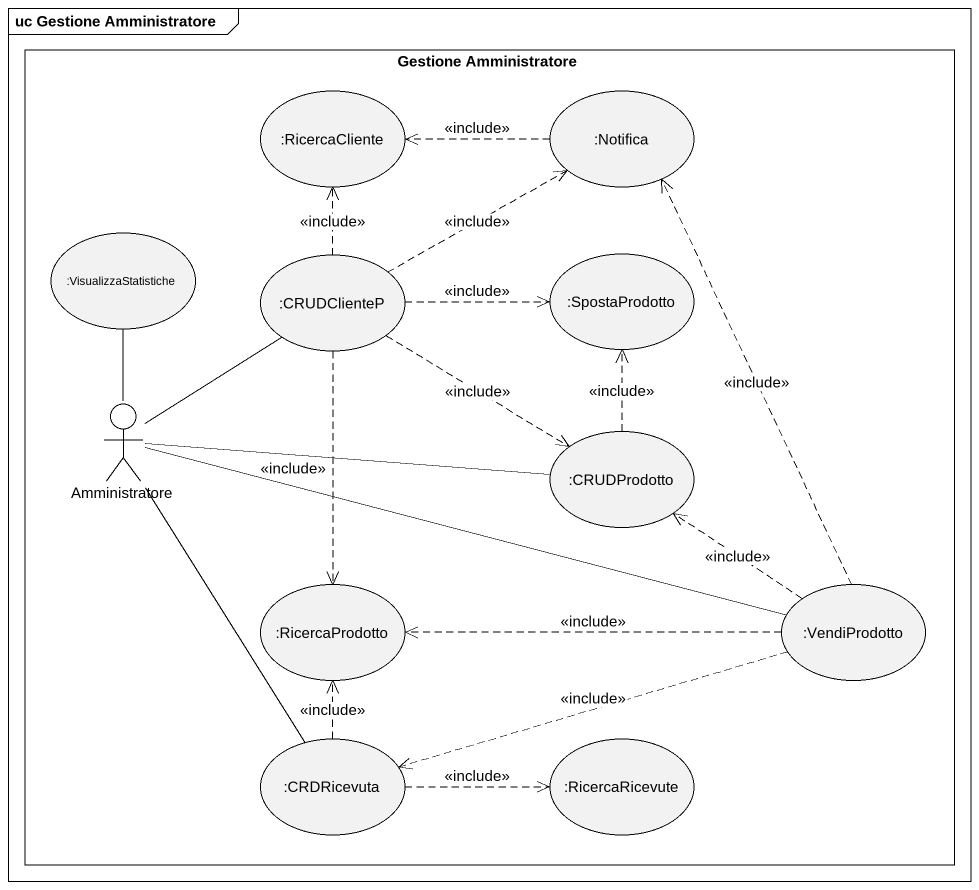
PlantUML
@startuml
mainframe uc Gestione Amministratore
rectangle "Gestione Amministratore" as Gestione_Amministratore {
  usecase ":RicercaCliente" as RicercaCliente
  usecase ":Notifica" as Notifica
  usecase ":VisualizzaStatistiche" as VisualizzaStatistiche
  usecase ":CRUDClienteP" as CRUDClienteP
  usecase ":SpostaProdotto" as SpostaProdotto
  actor Amministratore
  usecase ":CRUDProdotto" as CRUDProdotto
  usecase ":RicercaProdotto" as RicercaProdotto
  usecase ":VendiProdotto" as VendiProdotto
  usecase ":CRDRicevuta" as CRDRicevuta
  usecase ":RicercaRicevute" as RicercaRicevute
}
Notifica .left.> RicercaCliente : <<include>>
CRUDClienteP .up.> RicercaCliente : <<include>>
CRUDClienteP .right.> Notifica : <<include>>
CRUDClienteP .right.> SpostaProdotto : <<include>>
CRUDClienteP ..> CRUDProdotto : <<include>>
CRUDClienteP ..> RicercaProdotto : <<include>>
Amministratore -up- VisualizzaStatistiche
Amministratore -up- CRUDClienteP
Amministratore -right- CRUDProdotto
Amministratore -right- VendiProdotto
Amministratore -- CRDRicevuta
CRUDProdotto .up.> SpostaProdotto : <<include>>
VendiProdotto .up.> Notifica : <<include>>
VendiProdotto .up.> CRUDProdotto : <<include>>
VendiProdotto .left.> RicercaProdotto : <<include>>
VendiProdotto .left.> CRDRicevuta : <<include>>
CRDRicevuta .up.> RicercaProdotto : <<include>>
CRDRicevuta .right.> RicercaRicevute : <<include>>
@enduml
